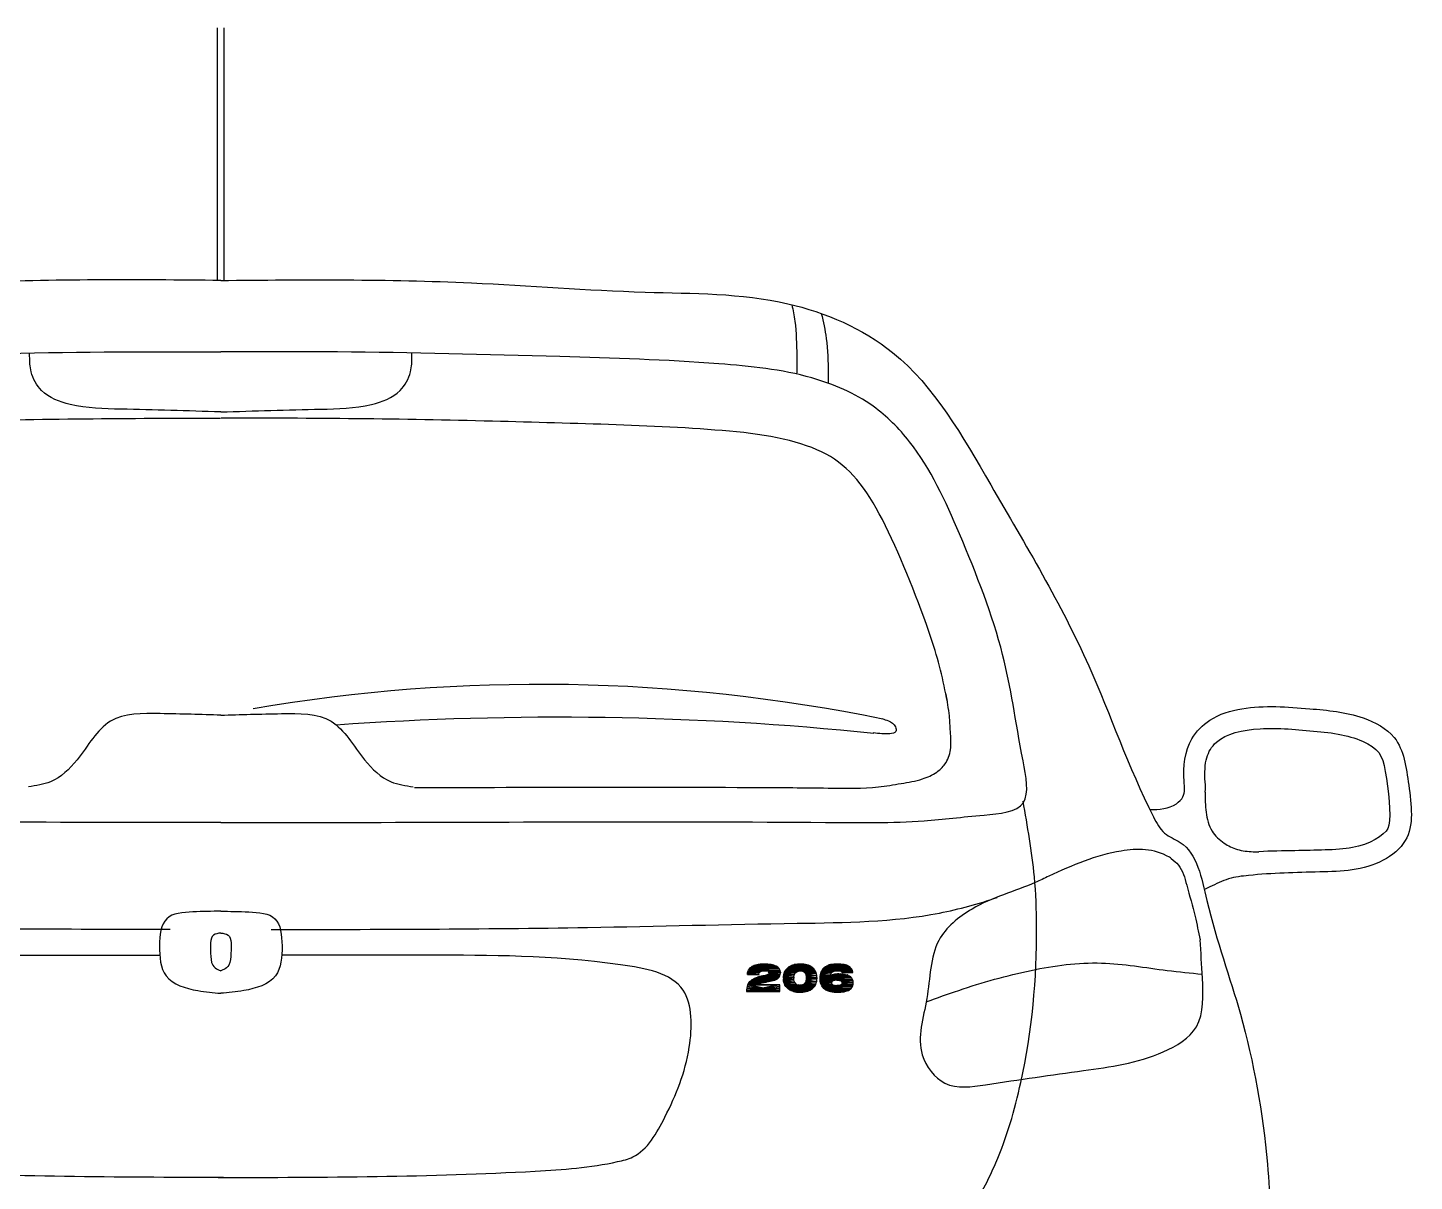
# Model space of a CAD drawing. Header units: millimetres. Extents: x 116290 to 180258, y 22146 to 121276.
# Drawn here: x 125912 to 127091, y 27606 to 28587 of the extents above; entities that cross this region are included whole.
import ezdxf

# ---------------------------------------------------------------- set-up
doc = ezdxf.new("R2010")
doc.units = ezdxf.units.MM

# ---------------------------------------------------------------- blocks, each defined once
blk = doc.blocks.new('A$C2F930911')
for p, q in [((1009.7, 1436.8), (1009.7, 1651.6)), ((1015.5, 1436.8), (1015.5, 1651.6)), ((1460.7, 848.2), (1461, 849.4)), ((1471.5, 849.2), (1460.7, 848.2)), ((1460.7, 848.2), (1471.5, 849.2)), ((1461, 849.4), (1461.5, 850.6)), ((1475.3, 849.9), (1461, 849.4)), ((1461, 849.4), (1475.3, 849.9)), ((1473.7, 849.9), (1461, 849.4)), ((1461, 849.4), (1473.7, 849.9)), ((1472.4, 849.6), (1461, 849.4)), ((1472.4, 849.6), (1461, 849.4)), ((1461, 849.4), (1471.5, 849.2)), ((1461, 849.4), (1471.5, 849.2)), ((1461.5, 850.6), (1462.2, 851.6)), ((1487.9, 851.2), (1461.5, 850.6)), ((1487.9, 851.2), (1461.5, 850.6)), ((1461.5, 850.6), (1488.4, 850.1)), ((1461.5, 850.6), (1488.4, 850.1)), ((1461.5, 850.6), (1475.3, 849.9)), ((1475.3, 849.9), (1461.5, 850.6)), ((1462.2, 851.6), (1463, 852.5)), ((1487.2, 852.2), (1462.2, 851.6)), ((1487.2, 852.2), (1462.2, 851.6)), ((1462.2, 851.6), (1487.9, 851.2)), ((1462.2, 851.6), (1487.9, 851.2)), ((1463, 852.5), (1464, 853.3)), ((1486.3, 853.1), (1463, 852.5)), ((1486.3, 853.1), (1463, 852.5)), ((1463, 852.5), (1487.2, 852.2)), ((1463, 852.5), (1487.2, 852.2)), ((1464.2, 853.5), (1464, 853.3)), ((1464, 853.3), (1486.3, 853.1)), ((1464, 853.3), (1486.3, 853.1)), ((1464.2, 853.5), (1465.2, 854)), ((1485, 853.9), (1464.2, 853.5)), ((1464.2, 853.5), (1485, 853.9)), ((1485.1, 853.8), (1464.2, 853.5)), ((1485.1, 853.8), (1464.2, 853.5)), ((1464.2, 853.5), (1486.3, 853.1)), ((1486.3, 853.1), (1464.2, 853.5)), ((1465.2, 854), (1466.1, 854.4)), ((1484.1, 854.3), (1465.2, 854)), ((1484.1, 854.3), (1465.2, 854)), ((1465.2, 854), (1485, 853.9)), ((1465.2, 854), (1485, 853.9)), ((1466.1, 854.4), (1467.3, 854.8)), ((1483, 854.7), (1466.1, 854.4)), ((1483, 854.7), (1466.1, 854.4)), ((1466.1, 854.4), (1484.1, 854.3)), ((1466.1, 854.4), (1484.1, 854.3)), ((1467.3, 854.8), (1468.5, 855.1)), ((1481.9, 855), (1467.3, 854.8)), ((1481.9, 855), (1467.3, 854.8)), ((1467.3, 854.8), (1483, 854.7)), ((1467.3, 854.8), (1483, 854.7)), ((1468.5, 855.1), (1469.8, 855.4)), ((1480.6, 855.2), (1468.5, 855.1)), ((1480.6, 855.2), (1468.5, 855.1)), ((1468.5, 855.1), (1481.9, 855)), ((1468.5, 855.1), (1481.9, 855)), ((1469.8, 855.4), (1471.3, 855.5)), ((1479.3, 855.4), (1469.8, 855.4)), ((1469.8, 855.4), (1480.6, 855.2)), ((1479.3, 855.4), (1469.8, 855.4)), ((1469.8, 855.4), (1480.6, 855.2)), ((1471.5, 849.2), (1470.6, 848.3)), ((1471.3, 855.5), (1472.8, 855.7)), ((1477.8, 855.6), (1471.3, 855.5)), ((1477.8, 855.6), (1471.3, 855.5)), ((1471.3, 855.5), (1479.3, 855.4)), ((1471.3, 855.5), (1479.3, 855.4)), ((1471.5, 849.2), (1472.4, 849.6)), ((1473.7, 849.9), (1472.4, 849.6)), ((1476.2, 855.7), (1472.8, 855.7)), ((1472.8, 855.7), (1477.8, 855.6)), ((1476.2, 855.7), (1472.8, 855.7)), ((1472.8, 855.7), (1477.8, 855.6)), ((1472.8, 855.7), (1474.5, 855.7)), ((1475.3, 849.9), (1473.7, 849.9)), ((1474.5, 855.7), (1476.2, 855.7)), ((1474.6, 855.7), (1474.5, 855.7)), ((1474.5, 855.7), (1476.2, 855.7)), ((1476.2, 855.7), (1474.6, 855.7)), ((1488.4, 850.1), (1475.3, 849.9)), ((1488.4, 850.1), (1475.3, 849.9)), ((1475.3, 849.9), (1475.6, 849.9)), ((1488.4, 850.1), (1475.6, 849.9)), ((1475.6, 849.9), (1488.4, 850.1)), ((1475.6, 849.9), (1488.6, 848.8)), ((1488.6, 848.8), (1475.6, 849.9)), ((1475.6, 849.9), (1477, 849.8)), ((1477.8, 855.6), (1476.2, 855.7)), ((1477, 849.8), (1488.6, 848.8)), ((1488.6, 848.8), (1477, 849.8)), ((1477, 849.8), (1478.1, 849.5)), ((1479.3, 855.4), (1477.8, 855.6)), ((1478.1, 849.5), (1488.6, 848.8)), ((1488.6, 848.8), (1478.1, 849.5)), ((1478.1, 849.5), (1478.6, 849.2)), ((1478.6, 849.2), (1488.6, 848.8)), ((1478.6, 849.2), (1488.6, 848.8)), ((1479.1, 848.1), (1478.6, 849.2)), ((1480.6, 855.2), (1479.3, 855.4)), ((1481.9, 855), (1480.6, 855.2)), ((1483, 854.7), (1481.9, 855)), ((1484.1, 854.3), (1483, 854.7)), ((1485, 853.9), (1484.1, 854.3)), ((1485, 853.9), (1485.1, 853.8)), ((1486.3, 853.1), (1485.1, 853.8)), ((1487.2, 852.2), (1486.3, 853.1)), ((1487.9, 851.2), (1487.2, 852.2)), ((1488.4, 850.1), (1487.9, 851.2)), ((1488.6, 848.8), (1488.4, 850.1)), ((1492.2, 849), (1492.7, 850.1)), ((1505.4, 849.8), (1492.2, 849)), ((1492.2, 849), (1505.4, 849.8)), ((1504.1, 849.7), (1492.2, 849)), ((1492.2, 849), (1504.1, 849.7)), ((1502.8, 849.3), (1492.2, 849)), ((1502.8, 849.3), (1492.2, 849)), ((1492.7, 850.1), (1493.5, 851.1)), ((1517.7, 850.7), (1492.7, 850.1)), ((1517.7, 850.7), (1492.7, 850.1)), ((1492.7, 850.1), (1505.4, 849.8)), ((1492.7, 850.1), (1518.4, 849.7)), ((1518.4, 849.7), (1492.7, 850.1)), ((1492.7, 850.1), (1505.4, 849.8)), ((1493.5, 851.1), (1494.3, 852)), ((1516.9, 851.7), (1493.5, 851.1)), ((1516.9, 851.7), (1493.5, 851.1)), ((1493.5, 851.1), (1517.7, 850.7)), ((1493.5, 851.1), (1517.7, 850.7)), ((1516, 852.6), (1494.3, 852)), ((1516, 852.6), (1494.3, 852)), ((1494.3, 852), (1494.9, 852.6)), ((1494.3, 852), (1516.9, 851.7)), ((1494.3, 852), (1516.9, 851.7)), ((1494.9, 852.6), (1495.8, 853.3)), ((1515.5, 853), (1494.9, 852.6)), ((1515.5, 853), (1494.9, 852.6)), ((1494.9, 852.6), (1516, 852.6)), ((1494.9, 852.6), (1516, 852.6)), ((1495.8, 853.3), (1496.8, 853.9)), ((1514.6, 853.6), (1495.8, 853.3)), ((1514.6, 853.6), (1495.8, 853.3)), ((1495.8, 853.3), (1515.5, 853)), ((1495.8, 853.3), (1515.5, 853)), ((1496.8, 853.9), (1497.9, 854.4)), ((1513.5, 854.2), (1496.8, 853.9)), ((1513.5, 854.2), (1496.8, 853.9)), ((1496.8, 853.9), (1514.6, 853.6)), ((1496.8, 853.9), (1514.6, 853.6)), ((1497.9, 854.4), (1499, 854.8)), ((1512.4, 854.6), (1497.9, 854.4)), ((1512.4, 854.6), (1497.9, 854.4)), ((1497.9, 854.4), (1513.5, 854.2)), ((1497.9, 854.4), (1513.5, 854.2)), ((1499, 854.8), (1500.3, 855.2)), ((1511.2, 855), (1499, 854.8)), ((1511.2, 855), (1499, 854.8)), ((1499, 854.8), (1512.4, 854.6)), ((1499, 854.8), (1512.4, 854.6)), ((1500.3, 855.2), (1501.7, 855.4)), ((1509.9, 855.3), (1500.3, 855.2)), ((1509.9, 855.3), (1500.3, 855.2)), ((1500.3, 855.2), (1511.2, 855)), ((1500.3, 855.2), (1511.2, 855)), ((1501.7, 855.4), (1503.1, 855.6)), ((1508.5, 855.5), (1501.7, 855.4)), ((1508.5, 855.5), (1501.7, 855.4)), ((1501.7, 855.4), (1509.9, 855.3)), ((1501.7, 855.4), (1509.9, 855.3)), ((1501.8, 848.6), (1502.8, 849.3)), ((1504.1, 849.7), (1502.8, 849.3)), ((1507, 855.7), (1503.1, 855.6)), ((1507, 855.7), (1503.1, 855.6)), ((1503.1, 855.6), (1504.6, 855.7)), ((1503.1, 855.6), (1508.5, 855.5)), ((1503.1, 855.6), (1508.5, 855.5)), ((1505.4, 849.8), (1504.1, 849.7)), ((1504.6, 855.7), (1507, 855.7)), ((1504.6, 855.7), (1507, 855.7)), ((1505.4, 855.7), (1504.6, 855.7)), ((1507, 855.7), (1505.4, 855.7)), ((1505.4, 849.8), (1518.4, 849.7)), ((1518.4, 849.7), (1505.4, 849.8)), ((1505.4, 849.8), (1506, 849.8)), ((1506, 849.8), (1518.4, 849.7)), ((1506, 849.8), (1518.4, 849.7)), ((1507.3, 849.6), (1506, 849.8)), ((1508.5, 855.5), (1507, 855.7)), ((1518.4, 849.7), (1507.3, 849.6)), ((1518.4, 849.7), (1507.3, 849.6)), ((1507.3, 849.6), (1518.9, 848.6)), ((1518.9, 848.6), (1507.3, 849.6)), ((1507.3, 849.6), (1508.5, 849)), ((1509.9, 855.3), (1508.5, 855.5)), ((1511.2, 855), (1509.9, 855.3)), ((1512.4, 854.6), (1511.2, 855)), ((1513.5, 854.2), (1512.4, 854.6)), ((1514.6, 853.6), (1513.5, 854.2)), ((1515.5, 853), (1514.6, 853.6)), ((1516, 852.6), (1515.5, 853)), ((1516.9, 851.7), (1516, 852.6)), ((1517.7, 850.7), (1516.9, 851.7)), ((1518.4, 849.7), (1517.7, 850.7)), ((1518.9, 848.6), (1518.4, 849.7)), ((1523.3, 849.1), (1523.8, 850.2)), ((1537.1, 850), (1523.3, 849.1)), ((1523.3, 849.1), (1537.1, 850)), ((1535.5, 849.9), (1523.3, 849.1)), ((1523.3, 849.1), (1535.5, 849.9)), ((1534.2, 849.6), (1523.3, 849.1)), ((1534.2, 849.6), (1523.3, 849.1)), ((1524.5, 851.3), (1523.8, 850.2)), ((1523.8, 850.2), (1549.9, 850.2)), ((1523.8, 850.2), (1537.1, 850)), ((1537.1, 850), (1523.8, 850.2)), ((1523.8, 850.2), (1549.9, 850.2)), ((1524.5, 851.3), (1525.2, 852.2)), ((1549.3, 851.3), (1524.5, 851.3)), ((1524.5, 851.3), (1549.9, 850.2)), ((1549.3, 851.3), (1524.5, 851.3)), ((1549.9, 850.2), (1524.5, 851.3)), ((1525.2, 852.2), (1525.9, 852.8)), ((1548.6, 852.3), (1525.2, 852.2)), ((1548.6, 852.3), (1525.2, 852.2)), ((1525.2, 852.2), (1549.3, 851.3)), ((1525.2, 852.2), (1549.3, 851.3)), ((1525.9, 852.8), (1526.7, 853.4)), ((1547.7, 853.2), (1525.9, 852.8)), ((1547.7, 853.2), (1525.9, 852.8)), ((1525.9, 852.8), (1548.6, 852.3)), ((1525.9, 852.8), (1548.6, 852.3)), ((1526.7, 853.4), (1527.7, 854)), ((1546.5, 853.9), (1526.7, 853.4)), ((1546.5, 853.9), (1526.7, 853.4)), ((1526.7, 853.4), (1547.7, 853.2)), ((1526.7, 853.4), (1547.7, 853.2)), ((1527.7, 854), (1528.8, 854.4)), ((1546.1, 854.2), (1527.7, 854)), ((1546.1, 854.2), (1527.7, 854)), ((1527.7, 854), (1546.5, 853.9)), ((1527.7, 854), (1546.5, 853.9)), ((1528.8, 854.4), (1529.9, 854.9)), ((1545.1, 854.6), (1528.8, 854.4)), ((1545.1, 854.6), (1528.8, 854.4)), ((1528.8, 854.4), (1546.1, 854.2)), ((1528.8, 854.4), (1546.1, 854.2)), ((1529.9, 854.9), (1531.2, 855.2)), ((1544, 854.9), (1529.9, 854.9)), ((1529.9, 854.9), (1545.1, 854.6)), ((1544, 854.9), (1529.9, 854.9)), ((1529.9, 854.9), (1545.1, 854.6)), ((1531.2, 855.2), (1532.6, 855.4)), ((1542.7, 855.2), (1531.2, 855.2)), ((1531.2, 855.2), (1544, 854.9)), ((1542.7, 855.2), (1531.2, 855.2)), ((1531.2, 855.2), (1544, 854.9)), ((1540, 855.6), (1532.6, 855.4)), ((1532.6, 855.4), (1540, 855.6)), ((1532.6, 855.4), (1534, 855.6)), ((1541.4, 855.4), (1532.6, 855.4)), ((1532.6, 855.4), (1542.7, 855.2)), ((1541.4, 855.4), (1532.6, 855.4)), ((1532.6, 855.4), (1542.7, 855.2)), ((1533.2, 849.1), (1534.2, 849.6)), ((1538.4, 855.7), (1534, 855.6)), ((1538.4, 855.7), (1534, 855.6)), ((1534, 855.6), (1535.6, 855.7)), ((1534, 855.6), (1540, 855.6)), ((1534, 855.6), (1540, 855.6)), ((1535.5, 849.9), (1534.2, 849.6)), ((1537.1, 850), (1535.5, 849.9)), ((1535.6, 855.7), (1538.4, 855.7)), ((1536.8, 855.7), (1535.6, 855.7)), ((1535.6, 855.7), (1538.4, 855.7)), ((1538.4, 855.7), (1536.8, 855.7)), ((1549.9, 850.2), (1537.1, 850)), ((1549.9, 850.2), (1537.1, 850)), ((1537.1, 850), (1537.3, 850)), ((1549.9, 850.2), (1537.3, 850)), ((1537.3, 850), (1549.9, 850.2)), ((1537.3, 850), (1538.8, 849.9)), ((1540, 855.6), (1538.4, 855.7)), ((1549.9, 850.2), (1538.8, 849.9)), ((1538.8, 849.9), (1549.9, 850.2)), ((1538.8, 849.9), (1550.2, 849)), ((1550.2, 849), (1538.8, 849.9)), ((1538.8, 849.9), (1539.9, 849.7)), ((1539.9, 849.7), (1550.2, 849)), ((1550.2, 849), (1539.9, 849.7)), ((1539.9, 849.7), (1540.4, 849.4)), ((1540, 855.6), (1541.4, 855.4)), ((1540.4, 849.4), (1550.2, 849)), ((1541.1, 848.5), (1540.4, 849.4)), ((1540.4, 849.4), (1550.2, 849)), ((1542.7, 855.2), (1541.4, 855.4)), ((1544, 854.9), (1542.7, 855.2)), ((1545.1, 854.6), (1544, 854.9)), ((1546.1, 854.2), (1545.1, 854.6)), ((1546.5, 853.9), (1546.1, 854.2)), ((1547.7, 853.2), (1546.5, 853.9)), ((1548.6, 852.3), (1547.7, 853.2)), ((1549.3, 851.3), (1548.6, 852.3)), ((1549.9, 850.2), (1549.3, 851.3)), ((1550.2, 849), (1549.9, 850.2)), ((1459.7, 832.3), (1487, 837.9)), ((1487, 837.9), (1459.7, 832.3)), ((1460.8, 837.9), (1460.4, 836.6)), ((1460.5, 846.8), (1460.7, 848.2)), ((1470.3, 847), (1460.5, 846.8)), ((1460.5, 846.8), (1470.3, 847)), ((1470.3, 846.9), (1460.5, 846.8)), ((1470.3, 846.9), (1460.5, 846.8)), ((1460.5, 846.8), (1470.3, 846.8)), ((1470.6, 848.3), (1460.7, 848.2)), ((1470.6, 848.3), (1460.7, 848.2)), ((1460.7, 848.2), (1470.3, 847)), ((1460.7, 848.2), (1470.3, 847)), ((1460.8, 837.9), (1461.3, 839)), ((1470.7, 838.9), (1460.8, 837.9)), ((1460.8, 837.9), (1470.7, 838.9)), ((1469.9, 838.4), (1460.8, 837.9)), ((1460.8, 837.9), (1469.9, 838.4)), ((1469.5, 838.1), (1460.8, 837.9)), ((1460.8, 837.9), (1469.5, 838.1)), ((1488.1, 838.1), (1460.8, 837.9)), ((1488.1, 838.1), (1460.8, 837.9)), ((1460.8, 837.9), (1488.1, 832.3)), ((1488.1, 832.3), (1460.8, 837.9)), ((1461.3, 839), (1462, 840)), ((1473.1, 839.7), (1461.3, 839)), ((1461.3, 839), (1473.1, 839.7)), ((1471.7, 839.3), (1461.3, 839)), ((1471.7, 839.3), (1461.3, 839)), ((1461.3, 839), (1470.7, 838.9)), ((1461.3, 839), (1470.7, 838.9)), ((1462, 840), (1462.6, 840.8)), ((1477, 840.5), (1462, 840)), ((1462, 840), (1477, 840.5)), ((1476.6, 840.4), (1462, 840)), ((1462, 840), (1476.6, 840.4)), ((1462, 840), (1473.1, 839.7)), ((1462, 840), (1473.1, 839.7)), ((1474.7, 840), (1462, 840)), ((1474.7, 840), (1462, 840)), ((1462.6, 840.8), (1463.3, 841.5)), ((1480.9, 841.3), (1462.6, 840.8)), ((1462.6, 840.8), (1480.9, 841.3)), ((1479.8, 841), (1462.6, 840.8)), ((1462.6, 840.8), (1479.8, 841)), ((1462.6, 840.8), (1477, 840.5)), ((1478.5, 840.8), (1462.6, 840.8)), ((1478.5, 840.8), (1462.6, 840.8)), ((1462.6, 840.8), (1477, 840.5)), ((1463.3, 841.5), (1464.2, 842.2)), ((1483.8, 842.1), (1463.3, 841.5)), ((1463.3, 841.5), (1483.8, 842.1)), ((1482.3, 841.6), (1463.3, 841.5)), ((1482.3, 841.6), (1463.3, 841.5)), ((1463.3, 841.5), (1480.9, 841.3)), ((1463.3, 841.5), (1480.9, 841.3)), ((1464.2, 842.2), (1465.3, 842.9)), ((1485, 842.6), (1464.2, 842.2)), ((1485, 842.6), (1464.2, 842.2)), ((1464.2, 842.2), (1483.8, 842.1)), ((1464.2, 842.2), (1483.8, 842.1)), ((1465.3, 842.9), (1466.4, 843.5)), ((1486, 843.2), (1465.3, 842.9)), ((1486, 843.2), (1465.3, 842.9)), ((1465.3, 842.9), (1485, 842.6)), ((1465.3, 842.9), (1485, 842.6)), ((1466.4, 843.5), (1467.7, 844)), ((1486.8, 843.8), (1466.4, 843.5)), ((1486.8, 843.8), (1466.4, 843.5)), ((1466.4, 843.5), (1486, 843.2)), ((1466.4, 843.5), (1486, 843.2)), ((1487.5, 844.5), (1467.7, 844)), ((1487.5, 844.5), (1467.7, 844)), ((1467.7, 844), (1469, 844.5)), ((1467.7, 844), (1486.8, 843.8)), ((1467.7, 844), (1486.8, 843.8)), ((1470.6, 845), (1469, 844.5)), ((1469, 844.5), (1487.5, 844.5)), ((1469, 844.5), (1487.5, 844.5)), ((1469.9, 838.4), (1469.5, 838.1)), ((1469.5, 838.1), (1488.1, 838.1)), ((1469.5, 838.1), (1488.1, 838.1)), ((1488.1, 838.1), (1469.5, 838.1)), ((1470.7, 838.9), (1469.9, 838.4)), ((1470.3, 847), (1470.6, 848.3)), ((1470.3, 847), (1470.3, 846.9)), ((1470.3, 846.8), (1470.3, 846.9)), ((1471.2, 845.1), (1470.6, 845)), ((1470.6, 845), (1487.5, 844.5)), ((1487.5, 844.5), (1470.6, 845)), ((1470.7, 838.9), (1471.7, 839.3)), ((1472.3, 845.3), (1471.2, 845.1)), ((1471.2, 845.1), (1487.5, 844.5)), ((1487.5, 844.5), (1471.2, 845.1)), ((1473.1, 839.7), (1471.7, 839.3)), ((1488.1, 845.6), (1472.3, 845.3)), ((1488.1, 845.6), (1472.3, 845.3)), ((1472.3, 845.3), (1473.7, 845.6)), ((1472.3, 845.3), (1487.5, 844.5)), ((1487.5, 844.5), (1472.3, 845.3)), ((1473.1, 839.7), (1474.7, 840)), ((1474.5, 845.8), (1473.7, 845.6)), ((1473.7, 845.6), (1488.1, 845.6)), ((1473.7, 845.6), (1488.1, 845.6)), ((1476.4, 846.3), (1474.5, 845.8)), ((1474.5, 845.8), (1488.1, 845.6)), ((1488.1, 845.6), (1474.5, 845.8)), ((1476.6, 840.4), (1474.7, 840)), ((1477.8, 846.8), (1476.4, 846.3)), ((1476.4, 846.3), (1488.1, 845.6)), ((1488.1, 845.6), (1476.4, 846.3)), ((1477, 840.5), (1476.6, 840.4)), ((1477, 840.5), (1478.5, 840.8)), ((1477.8, 846.8), (1478.7, 847.3)), ((1477.8, 846.8), (1488.1, 845.6)), ((1488.5, 846.8), (1477.8, 846.8)), ((1488.5, 846.8), (1477.8, 846.8)), ((1488.1, 845.6), (1477.8, 846.8)), ((1479.8, 841), (1478.5, 840.8)), ((1479.1, 847.9), (1478.7, 847.3)), ((1478.7, 847.3), (1488.5, 846.8)), ((1478.7, 847.3), (1488.5, 846.8)), ((1488.6, 848.8), (1479.1, 848.1)), ((1479.1, 848.1), (1488.6, 848.8)), ((1488.6, 848.2), (1479.1, 848.1)), ((1488.6, 848.2), (1479.1, 848.1)), ((1479.1, 848.1), (1488.5, 846.8)), ((1488.5, 846.8), (1479.1, 848.1)), ((1479.1, 848.1), (1479.1, 847.9)), ((1479.1, 847.9), (1488.5, 846.8)), ((1488.5, 846.8), (1479.1, 847.9)), ((1480.9, 841.3), (1479.8, 841)), ((1480.9, 841.3), (1482.3, 841.6)), ((1483.8, 842.1), (1482.3, 841.6)), ((1483.8, 842.1), (1485, 842.6)), ((1485, 842.6), (1486, 843.2)), ((1486, 843.2), (1486.8, 843.8)), ((1486.8, 843.8), (1487.5, 844.5)), ((1487.5, 844.5), (1488.1, 845.6)), ((1488.1, 845.6), (1488.5, 846.8)), ((1488.1, 832.3), (1488.1, 838.1)), ((1488.5, 846.8), (1488.6, 848.2)), ((1488.6, 848.8), (1488.6, 848.2)), ((1491.1, 843.7), (1491.2, 845.2)), ((1500, 844.7), (1491.1, 843.7)), ((1491.1, 843.7), (1500, 844.7)), ((1491.1, 843.7), (1500.1, 842.3)), ((1500, 843.7), (1491.1, 843.7)), ((1500, 843.7), (1491.1, 843.7)), ((1500.1, 842.3), (1491.1, 843.7)), ((1491.1, 843.7), (1491.1, 842.8)), ((1491.1, 842.8), (1500.1, 842.3)), ((1491.1, 842.8), (1500.1, 842.3)), ((1491.3, 841.4), (1491.1, 842.8)), ((1491.2, 845.2), (1491.4, 846.6)), ((1500.3, 846.1), (1491.2, 845.2)), ((1500.3, 846.1), (1491.2, 845.2)), ((1491.2, 845.2), (1500, 844.7)), ((1491.2, 845.2), (1500, 844.7)), ((1500.1, 842.3), (1491.3, 841.4)), ((1500.1, 842.3), (1491.3, 841.4)), ((1491.3, 841.4), (1500.4, 841)), ((1491.3, 841.4), (1500.4, 841)), ((1491.6, 840.1), (1491.3, 841.4)), ((1491.4, 846.6), (1491.7, 847.8)), ((1500.7, 847.2), (1491.4, 846.6)), ((1500.7, 847.2), (1491.4, 846.6)), ((1491.4, 846.6), (1500.3, 846.1)), ((1491.4, 846.6), (1500.3, 846.1)), ((1500.4, 841), (1491.6, 840.1)), ((1500.4, 841), (1491.6, 840.1)), ((1491.6, 840.1), (1501, 839.9)), ((1491.6, 840.1), (1501, 839.9)), ((1492, 838.9), (1491.6, 840.1)), ((1491.7, 847.8), (1492.2, 849)), ((1501.8, 848.6), (1491.7, 847.8)), ((1491.7, 847.8), (1501.8, 848.6)), ((1501.5, 848.2), (1491.7, 847.8)), ((1501.5, 848.2), (1491.7, 847.8)), ((1491.7, 847.8), (1500.7, 847.2)), ((1491.7, 847.8), (1500.7, 847.2)), ((1492, 838.9), (1501, 839.9)), ((1501.5, 839.3), (1492, 838.9)), ((1501.5, 839.3), (1492, 838.9)), ((1492, 838.9), (1502.4, 838.4)), ((1492, 838.9), (1502.4, 838.4)), ((1492.5, 837.8), (1492, 838.9)), ((1492.2, 849), (1501.8, 848.6)), ((1492.2, 849), (1501.8, 848.6)), ((1502.4, 838.4), (1492.5, 837.8)), ((1492.5, 837.8), (1502.4, 838.4)), ((1503.6, 837.9), (1492.5, 837.8)), ((1503.6, 837.9), (1492.5, 837.8)), ((1492.5, 837.8), (1504.9, 837.6)), ((1492.5, 837.8), (1504.9, 837.6)), ((1493.2, 836.7), (1492.5, 837.8)), ((1504.9, 837.6), (1493.2, 836.7)), ((1493.2, 836.7), (1504.9, 837.6)), ((1505.4, 837.6), (1493.2, 836.7)), ((1493.2, 836.7), (1505.4, 837.6)), ((1500, 844.7), (1500.3, 846.1)), ((1500, 844.7), (1500, 843.7)), ((1500.1, 842.3), (1500, 843.7)), ((1500.4, 841), (1500.1, 842.3)), ((1500.3, 846.1), (1500.7, 847.2)), ((1501, 839.9), (1500.4, 841)), ((1500.7, 847.2), (1501.5, 848.2)), ((1501, 839.9), (1501.5, 839.3)), ((1501.8, 848.6), (1501.5, 848.2)), ((1502.4, 838.4), (1501.5, 839.3)), ((1502.4, 838.4), (1503.6, 837.9)), ((1504.9, 837.6), (1503.6, 837.9)), ((1504.9, 837.6), (1505.4, 837.6)), ((1506.8, 837.8), (1505.4, 837.6)), ((1505.4, 837.6), (1518.2, 837.3)), ((1505.4, 837.6), (1518.2, 837.3)), ((1508, 838.2), (1506.8, 837.8)), ((1506.8, 837.8), (1518.2, 837.3)), ((1518.2, 837.3), (1506.8, 837.8)), ((1508, 838.2), (1509.1, 838.9)), ((1518.7, 838.4), (1508, 838.2)), ((1518.7, 838.4), (1508, 838.2)), ((1508, 838.2), (1518.2, 837.3)), ((1518.2, 837.3), (1508, 838.2)), ((1508.5, 849), (1518.9, 848.6)), ((1508.5, 849), (1518.9, 848.6)), ((1509.4, 848.2), (1508.5, 849)), ((1509.4, 839.2), (1509.1, 838.9)), ((1509.1, 838.9), (1518.7, 838.4)), ((1509.1, 838.9), (1518.7, 838.4)), ((1518.9, 848.6), (1509.4, 848.2)), ((1518.9, 848.6), (1509.4, 848.2)), ((1509.4, 848.2), (1519.3, 847.4)), ((1519.3, 847.4), (1509.4, 848.2)), ((1509.4, 848.2), (1509.9, 847.6)), ((1509.4, 839.2), (1510.1, 840.2)), ((1519.1, 839.6), (1509.4, 839.2)), ((1519.1, 839.6), (1509.4, 839.2)), ((1509.4, 839.2), (1518.7, 838.4)), ((1518.7, 838.4), (1509.4, 839.2)), ((1509.9, 847.6), (1519.3, 847.4)), ((1509.9, 847.6), (1519.3, 847.4)), ((1510.5, 846.5), (1509.9, 847.6)), ((1510.1, 840.2), (1510.6, 841.4)), ((1519.5, 840.9), (1510.1, 840.2)), ((1519.5, 840.9), (1510.1, 840.2)), ((1510.1, 840.2), (1519.1, 839.6)), ((1510.1, 840.2), (1519.1, 839.6)), ((1519.3, 847.4), (1510.5, 846.5)), ((1519.3, 847.4), (1510.5, 846.5)), ((1510.5, 846.5), (1519.6, 846)), ((1510.5, 846.5), (1519.6, 846)), ((1510.8, 845.2), (1510.5, 846.5)), ((1510.6, 841.4), (1510.8, 842.7)), ((1519.7, 842.3), (1510.6, 841.4)), ((1519.7, 842.3), (1510.6, 841.4)), ((1510.6, 841.4), (1519.5, 840.9)), ((1510.6, 841.4), (1519.5, 840.9)), ((1519.6, 846), (1510.8, 845.2)), ((1519.6, 846), (1510.8, 845.2)), ((1510.8, 845.2), (1519.7, 844.6)), ((1510.8, 845.2), (1519.7, 844.6)), ((1510.9, 843.7), (1510.8, 845.2)), ((1519.8, 843.7), (1510.8, 842.7)), ((1519.8, 843.7), (1510.8, 842.7)), ((1510.8, 842.7), (1510.9, 843.7)), ((1510.8, 842.7), (1519.7, 842.3)), ((1510.8, 842.7), (1519.7, 842.3)), ((1519.7, 844.6), (1510.9, 843.7)), ((1519.7, 844.6), (1510.9, 843.7)), ((1510.9, 843.7), (1519.8, 843.7)), ((1510.9, 843.7), (1519.8, 843.7)), ((1518.2, 837.3), (1518.7, 838.4)), ((1518.7, 838.4), (1519.1, 839.6)), ((1519.3, 847.4), (1518.9, 848.6)), ((1519.1, 839.6), (1519.5, 840.9)), ((1519.6, 846), (1519.3, 847.4)), ((1519.5, 840.9), (1519.7, 842.3)), ((1519.7, 844.6), (1519.6, 846)), ((1519.8, 843.7), (1519.7, 844.6)), ((1519.7, 842.3), (1519.8, 843.7)), ((1522.3, 843.7), (1522.4, 845.2)), ((1548.5, 844.6), (1522.3, 843.7)), ((1522.3, 843.7), (1548.5, 844.6)), ((1549.3, 843.7), (1522.3, 843.7)), ((1522.3, 843.7), (1550, 842.6)), ((1549.3, 843.7), (1522.3, 843.7)), ((1522.3, 843.7), (1550, 842.6)), ((1522.3, 842.4), (1522.3, 843.7)), ((1550, 842.6), (1522.3, 842.4)), ((1550, 842.6), (1522.3, 842.4)), ((1522.3, 842.4), (1536.6, 842)), ((1522.5, 841), (1522.3, 842.4)), ((1522.3, 842.4), (1535, 841.9)), ((1535, 841.9), (1522.3, 842.4)), ((1522.3, 842.4), (1536.6, 842)), ((1522.4, 845.2), (1522.6, 846.6)), ((1531.2, 846), (1522.4, 845.2)), ((1522.4, 845.2), (1531.2, 846)), ((1546.3, 846), (1522.4, 845.2)), ((1522.4, 845.2), (1546.3, 846)), ((1547.3, 845.5), (1522.4, 845.2)), ((1522.4, 845.2), (1547.3, 845.5)), ((1547.4, 845.4), (1522.4, 845.2)), ((1547.4, 845.4), (1522.4, 845.2)), ((1522.4, 845.2), (1548.5, 844.6)), ((1522.4, 845.2), (1548.5, 844.6)), ((1535, 841.9), (1522.5, 841)), ((1522.5, 841), (1535, 841.9)), ((1533.8, 841.7), (1522.5, 841)), ((1522.5, 841), (1533.8, 841.7)), ((1533.2, 841.4), (1522.5, 841)), ((1533.2, 841.4), (1522.5, 841)), ((1522.5, 841), (1532.3, 840.6)), ((1522.8, 839.6), (1522.5, 841)), ((1522.5, 841), (1532.3, 840.6)), ((1522.6, 846.6), (1522.9, 847.9)), ((1531.5, 847), (1522.6, 846.6)), ((1531.5, 847), (1522.6, 846.6)), ((1522.6, 846.6), (1531.2, 846)), ((1522.6, 846.6), (1531.2, 846)), ((1532.3, 840.6), (1522.8, 839.6)), ((1522.8, 839.6), (1532.3, 840.6)), ((1532.1, 839.7), (1522.8, 839.6)), ((1532.1, 839.7), (1522.8, 839.6)), ((1522.8, 839.6), (1532.5, 838.6)), ((1523.2, 838.4), (1522.8, 839.6)), ((1522.8, 839.6), (1532.5, 838.6)), ((1533.2, 849.1), (1522.9, 847.9)), ((1522.9, 847.9), (1533.2, 849.1)), ((1522.9, 847.9), (1523.3, 849.1)), ((1533, 849), (1522.9, 847.9)), ((1522.9, 847.9), (1533, 849)), ((1532.1, 848.2), (1522.9, 847.9)), ((1532.1, 848.2), (1522.9, 847.9)), ((1522.9, 847.9), (1531.5, 847)), ((1522.9, 847.9), (1531.5, 847)), ((1532.5, 838.6), (1523.2, 838.4)), ((1532.5, 838.6), (1523.2, 838.4)), ((1523.2, 838.4), (1533.2, 838)), ((1523.7, 837.3), (1523.2, 838.4)), ((1523.2, 838.4), (1533.2, 838)), ((1523.3, 849.1), (1533.2, 849.1)), ((1523.3, 849.1), (1533.2, 849.1)), ((1533.2, 838), (1523.7, 837.3)), ((1523.7, 837.3), (1533.2, 838)), ((1534.2, 837.6), (1523.7, 837.3)), ((1523.7, 837.3), (1534.2, 837.6)), ((1535.6, 837.5), (1523.7, 837.3)), ((1523.7, 837.3), (1535.6, 837.5)), ((1536.6, 837.4), (1523.7, 837.3)), ((1536.6, 837.4), (1523.7, 837.3)), ((1531.2, 846), (1531.5, 847)), ((1531.2, 846), (1544.1, 846.7)), ((1531.2, 846), (1544.1, 846.7)), ((1532.5, 846.5), (1531.2, 846)), ((1545.3, 846.4), (1531.2, 846)), ((1545.3, 846.4), (1531.2, 846)), ((1531.2, 846), (1546.3, 846)), ((1531.2, 846), (1546.3, 846)), ((1531.5, 847), (1532.1, 848.2)), ((1533, 849), (1532.1, 848.2)), ((1532.3, 840.6), (1532.1, 839.7)), ((1532.5, 838.6), (1532.1, 839.7)), ((1532.3, 840.6), (1533.2, 841.4)), ((1532.5, 846.5), (1542.8, 847)), ((1532.5, 846.5), (1542.8, 847)), ((1533.8, 846.9), (1532.5, 846.5)), ((1544.1, 846.7), (1532.5, 846.5)), ((1544.1, 846.7), (1532.5, 846.5)), ((1533.2, 838), (1532.5, 838.6)), ((1533.2, 849.1), (1533, 849)), ((1533.8, 841.7), (1533.2, 841.4)), ((1533.2, 838), (1534.2, 837.6)), ((1533.8, 846.9), (1541.4, 847.2)), ((1533.8, 846.9), (1541.4, 847.2)), ((1534.5, 847), (1533.8, 846.9)), ((1542.8, 847), (1533.8, 846.9)), ((1542.8, 847), (1533.8, 846.9)), ((1535, 841.9), (1533.8, 841.7)), ((1534.2, 837.6), (1535.6, 837.5)), ((1534.5, 847), (1539.9, 847.3)), ((1534.5, 847), (1539.9, 847.3)), ((1535.8, 847.2), (1534.5, 847)), ((1541.4, 847.2), (1534.5, 847)), ((1541.4, 847.2), (1534.5, 847)), ((1536.6, 842), (1535, 841.9)), ((1535.6, 837.5), (1536.6, 837.4)), ((1535.8, 847.2), (1538.2, 847.4)), ((1535.8, 847.2), (1538.2, 847.4)), ((1537.2, 847.3), (1535.8, 847.2)), ((1539.9, 847.3), (1535.8, 847.2)), ((1539.9, 847.3), (1535.8, 847.2)), ((1550, 842.6), (1536.6, 842)), ((1536.6, 842), (1550, 842.6)), ((1536.6, 842), (1537.6, 842)), ((1538.2, 837.5), (1536.6, 837.4)), ((1536.6, 837.4), (1550.1, 837.1)), ((1550.1, 837.1), (1536.6, 837.4)), ((1538.2, 847.4), (1537.2, 847.3)), ((1550, 842.6), (1537.6, 842)), ((1537.6, 842), (1550, 842.6)), ((1537.6, 842), (1550.4, 841.4)), ((1550.4, 841.4), (1537.6, 842)), ((1537.6, 842), (1539, 841.8)), ((1538.2, 847.4), (1539.9, 847.3)), ((1539.5, 837.8), (1538.2, 837.5)), ((1538.2, 837.5), (1550.1, 837.1)), ((1550.1, 837.1), (1538.2, 837.5)), ((1539, 841.8), (1550.4, 841.4)), ((1550.4, 841.4), (1539, 841.8)), ((1539, 841.8), (1540, 841.4)), ((1540, 838), (1539.5, 837.8)), ((1539.5, 837.8), (1550.1, 837.1)), ((1550.1, 837.1), (1539.5, 837.8)), ((1539.9, 847.3), (1541.4, 847.2)), ((1540, 841.4), (1550.4, 841.4)), ((1540.8, 840.9), (1540, 841.4)), ((1540, 841.4), (1550.4, 841.4)), ((1540, 838), (1541, 838.9)), ((1550.5, 838.4), (1540, 838)), ((1550.5, 838.4), (1540, 838)), ((1540, 838), (1550.1, 837.1)), ((1550.1, 837.1), (1540, 838)), ((1550.4, 841.4), (1540.8, 840.9)), ((1550.4, 841.4), (1540.8, 840.9)), ((1540.8, 840.9), (1550.5, 840.1)), ((1541.2, 839.7), (1540.8, 840.9)), ((1540.8, 840.9), (1550.5, 840.1)), ((1541, 838.9), (1541.2, 839.7)), ((1550.5, 839.7), (1541, 838.9)), ((1550.5, 839.7), (1541, 838.9)), ((1541, 838.9), (1550.5, 838.4)), ((1541, 838.9), (1550.5, 838.4)), ((1550.2, 849), (1541.1, 848.5)), ((1550.2, 849), (1541.1, 848.5)), ((1541.1, 848.5), (1550.3, 848.5)), ((1550.5, 840.1), (1541.2, 839.7)), ((1550.5, 840.1), (1541.2, 839.7)), ((1541.2, 839.7), (1550.5, 839.7)), ((1541.2, 839.7), (1550.5, 839.7)), ((1541.4, 847.2), (1542.8, 847)), ((1542.8, 847), (1544.1, 846.7)), ((1544.1, 846.7), (1545.3, 846.4)), ((1546.3, 846), (1545.3, 846.4)), ((1546.3, 846), (1547.3, 845.5)), ((1547.3, 845.5), (1547.4, 845.4)), ((1548.5, 844.6), (1547.4, 845.4)), ((1548.5, 844.6), (1549.3, 843.7)), ((1550, 842.6), (1549.3, 843.7)), ((1550.4, 841.4), (1550, 842.6)), ((1550.1, 837.1), (1550.5, 838.4)), ((1550.3, 848.5), (1550.2, 849)), ((1550.5, 840.1), (1550.4, 841.4)), ((1550.5, 839.7), (1550.5, 840.1)), ((1550.5, 838.4), (1550.5, 839.7)), ((1459.7, 832.3), (1487.5, 836.6)), ((1487.5, 836.6), (1459.7, 832.3)), ((1459.7, 832.3), (1487.8, 835.3)), ((1487.8, 835.3), (1459.7, 832.3)), ((1459.7, 832.3), (1488, 833.9)), ((1488, 833.9), (1459.7, 832.3)), ((1459.8, 833.9), (1459.7, 832.3)), ((1459.7, 832.3), (1488.1, 832.3)), ((1460, 835.3), (1459.8, 833.9)), ((1459.8, 833.9), (1488.1, 832.3)), ((1488.1, 832.3), (1459.8, 833.9)), ((1460.4, 836.6), (1460, 835.3)), ((1460, 835.3), (1488.1, 832.3)), ((1488.1, 832.3), (1460, 835.3)), ((1460.4, 836.6), (1488.1, 832.3)), ((1488.1, 832.3), (1460.4, 836.6)), ((1518.2, 837.3), (1493.2, 836.7)), ((1518.2, 837.3), (1493.2, 836.7)), ((1493.2, 836.7), (1517.4, 836.3)), ((1493.2, 836.7), (1517.4, 836.3)), ((1494, 835.7), (1493.2, 836.7)), ((1517.4, 836.3), (1494, 835.7)), ((1517.4, 836.3), (1494, 835.7)), ((1494, 835.7), (1516.6, 835.4)), ((1494, 835.7), (1516.6, 835.4)), ((1494.9, 834.9), (1494, 835.7)), ((1516.6, 835.4), (1494.9, 834.9)), ((1516.6, 835.4), (1494.9, 834.9)), ((1494.9, 834.9), (1516, 834.9)), ((1494.9, 834.9), (1516, 834.9)), ((1495.3, 834.5), (1494.9, 834.9)), ((1516, 834.9), (1495.3, 834.5)), ((1516, 834.9), (1495.3, 834.5)), ((1495.3, 834.5), (1515.1, 834.2)), ((1495.3, 834.5), (1515.1, 834.2)), ((1496.3, 833.9), (1495.3, 834.5)), ((1515.1, 834.2), (1496.3, 833.9)), ((1515.1, 834.2), (1496.3, 833.9)), ((1496.3, 833.9), (1514.1, 833.6)), ((1496.3, 833.9), (1514.1, 833.6)), ((1497.4, 833.3), (1496.3, 833.9)), ((1514.1, 833.6), (1497.4, 833.3)), ((1514.1, 833.6), (1497.4, 833.3)), ((1497.4, 833.3), (1513, 833.1)), ((1497.4, 833.3), (1513, 833.1)), ((1498.5, 832.8), (1497.4, 833.3)), ((1513, 833.1), (1498.5, 832.8)), ((1513, 833.1), (1498.5, 832.8)), ((1498.5, 832.8), (1511.8, 832.6)), ((1498.5, 832.8), (1511.8, 832.6)), ((1499.7, 832.4), (1498.5, 832.8)), ((1511.8, 832.6), (1499.7, 832.4)), ((1511.8, 832.6), (1499.7, 832.4)), ((1499.7, 832.4), (1510.6, 832.3)), ((1499.7, 832.4), (1510.6, 832.3)), ((1501, 832.1), (1499.7, 832.4)), ((1510.6, 832.3), (1501, 832.1)), ((1510.6, 832.3), (1501, 832.1)), ((1501, 832.1), (1509.2, 832)), ((1501, 832.1), (1509.2, 832)), ((1502.4, 831.9), (1501, 832.1)), ((1509.2, 832), (1502.4, 831.9)), ((1509.2, 832), (1502.4, 831.9)), ((1502.4, 831.9), (1507.8, 831.8)), ((1502.4, 831.9), (1507.8, 831.8)), ((1503.9, 831.8), (1502.4, 831.9)), ((1507.8, 831.8), (1503.9, 831.8)), ((1503.9, 831.8), (1506.3, 831.8)), ((1507.8, 831.8), (1503.9, 831.8)), ((1503.9, 831.8), (1506.3, 831.8)), ((1505.4, 831.7), (1503.9, 831.8)), ((1506.3, 831.8), (1505.4, 831.7)), ((1506.3, 831.8), (1507.8, 831.8)), ((1507.8, 831.8), (1509.2, 832)), ((1509.2, 832), (1510.6, 832.3)), ((1510.6, 832.3), (1511.8, 832.6)), ((1511.8, 832.6), (1513, 833.1)), ((1513, 833.1), (1514.1, 833.6)), ((1514.1, 833.6), (1515.1, 834.2)), ((1515.1, 834.2), (1516, 834.9)), ((1516, 834.9), (1516.6, 835.4)), ((1516.6, 835.4), (1517.4, 836.3)), ((1517.4, 836.3), (1518.2, 837.3)), ((1523.7, 837.3), (1550.1, 837.1)), ((1524.3, 836.3), (1523.7, 837.3)), ((1523.7, 837.3), (1550.1, 837.1)), ((1550.1, 837.1), (1524.3, 836.3)), ((1550.1, 837.1), (1524.3, 836.3)), ((1524.3, 836.3), (1549.6, 836)), ((1525.1, 835.3), (1524.3, 836.3)), ((1524.3, 836.3), (1549.6, 836)), ((1549.6, 836), (1525.1, 835.3)), ((1549.6, 836), (1525.1, 835.3)), ((1525.1, 835.3), (1548.9, 835)), ((1525.9, 834.5), (1525.1, 835.3)), ((1525.1, 835.3), (1548.9, 835)), ((1548.9, 835), (1525.9, 834.5)), ((1548.9, 835), (1525.9, 834.5)), ((1525.9, 834.5), (1547.9, 834.2)), ((1547.9, 834.2), (1525.9, 834.5)), ((1525.9, 834.5), (1526, 834.5)), ((1526, 834.5), (1547.9, 834.2)), ((1526.9, 833.9), (1526, 834.5)), ((1526, 834.5), (1547.9, 834.2)), ((1547.9, 834.2), (1526.9, 833.9)), ((1547.9, 834.2), (1526.9, 833.9)), ((1526.9, 833.9), (1547.3, 833.7)), ((1527.8, 833.4), (1526.9, 833.9)), ((1526.9, 833.9), (1547.3, 833.7)), ((1547.3, 833.7), (1527.8, 833.4)), ((1547.3, 833.7), (1527.8, 833.4)), ((1527.8, 833.4), (1546.4, 833.2)), ((1528.9, 832.9), (1527.8, 833.4)), ((1527.8, 833.4), (1546.4, 833.2)), ((1546.4, 833.2), (1528.9, 832.9)), ((1546.4, 833.2), (1528.9, 832.9)), ((1528.9, 832.9), (1545.3, 832.8)), ((1530.1, 832.6), (1528.9, 832.9)), ((1528.9, 832.9), (1545.3, 832.8)), ((1545.3, 832.8), (1530.1, 832.6)), ((1545.3, 832.8), (1530.1, 832.6)), ((1530.1, 832.6), (1544.2, 832.5)), ((1531.3, 832.3), (1530.1, 832.6)), ((1530.1, 832.6), (1544.2, 832.5)), ((1544.2, 832.5), (1531.3, 832.3)), ((1544.2, 832.5), (1531.3, 832.3)), ((1531.3, 832.3), (1542.9, 832.1)), ((1532.7, 832), (1531.3, 832.3)), ((1531.3, 832.3), (1542.9, 832.1)), ((1542.9, 832.1), (1532.7, 832)), ((1542.9, 832.1), (1532.7, 832)), ((1532.7, 832), (1541.6, 832)), ((1534.2, 831.8), (1532.7, 832)), ((1532.7, 832), (1541.6, 832)), ((1541.6, 832), (1534.2, 831.8)), ((1541.6, 832), (1534.2, 831.8)), ((1534.2, 831.8), (1540.1, 831.8)), ((1535.8, 831.7), (1534.2, 831.8)), ((1534.2, 831.8), (1540.1, 831.8)), ((1540.1, 831.8), (1535.8, 831.7)), ((1540.1, 831.8), (1535.8, 831.7)), ((1535.8, 831.7), (1538.5, 831.7)), ((1537.4, 831.7), (1535.8, 831.7)), ((1535.8, 831.7), (1538.5, 831.7)), ((1538.5, 831.7), (1537.4, 831.7)), ((1538.5, 831.7), (1540.1, 831.8)), ((1540.1, 831.8), (1541.6, 832)), ((1541.6, 832), (1542.9, 832.1)), ((1542.9, 832.1), (1544.2, 832.5)), ((1544.2, 832.5), (1545.3, 832.8)), ((1545.3, 832.8), (1546.4, 833.2)), ((1546.4, 833.2), (1547.3, 833.7)), ((1547.3, 833.7), (1547.9, 834.2)), ((1547.9, 834.2), (1548.9, 835)), ((1548.9, 835), (1549.6, 836)), ((1549.6, 836), (1550.1, 837.1))]:
    blk.add_line(p, q)
at = {"extrusion": (0, 0, -1)}
for centre, major_axis, start_param, end_param in [((1284.3, -480.5), (0, 1574.2), 6.120959, 6.477274), ((1299.1, -1788), (0, 2853.8), 6.214369, 6.381539)]:
    blk.add_ellipse(centre, major_axis=major_axis, ratio=0.959877, start_param=start_param, end_param=end_param, dxfattribs=at)
for points, knots in [([(1012.6, 1436.8), (941.5, 1437.5), (821, 1438.4), (660.6, 1425), (537.6, 1426.6), (422.5, 1377.1), (352.1, 1251.7), (274, 1122.2), (239.2, 1018.3), (211.4, 965.7), (183.1, 955.6), (171.5, 890.6), (139.9, 806.5), (123.8, 714.9), (118.9, 636.7), (125.1, 599.4), (128.9, 576), (129.3, 573.4)], [0.008634, 0.008634, 0.008634, 0.008634, 0.181303, 0.3013, 0.39993, 0.479009, 0.589575, 0.727068, 0.836337, 0.849545, 0.861929, 0.904502, 0.983167, 1.084001, 1.116534, 1.165757, 1.171776, 1.171776, 1.171776, 1.171776]), ([(1012.6, 1436.8), (1083.7, 1437.5), (1204.2, 1438.4), (1364.6, 1425), (1487.6, 1426.6), (1602.7, 1377.1), (1673.1, 1251.7), (1751.2, 1122.2), (1786, 1018.3), (1813.8, 965.7), (1842.1, 955.6), (1853.7, 890.6), (1885.3, 806.5), (1901.4, 714.9), (1906.3, 636.7), (1900.1, 599.4), (1896.3, 576), (1895.9, 573.4)], [0.008634, 0.008634, 0.008634, 0.008634, 0.181303, 0.3013, 0.39993, 0.479009, 0.589575, 0.727068, 0.836337, 0.849545, 0.861929, 0.904502, 0.983167, 1.084001, 1.116534, 1.165757, 1.171776, 1.171776, 1.171776, 1.171776]), ([(1498.3, 1416.2), (1499.3, 1411.6), (1502.1, 1397.3), (1502.5, 1377.4), (1502.5, 1362.4), (1502.4, 1357.2)], [0.01240899, 0.01240899, 0.01240899, 0.01240899, 0.02347807, 0.04643144, 0.05849894, 0.05849894, 0.05849894, 0.05849894]), ([(1523.4, 1408.7), (1525.1, 1401.7), (1528.7, 1385), (1529.2, 1365), (1529.2, 1352.3), (1529.2, 1349.5)], [0.0065927, 0.0065927, 0.0065927, 0.0065927, 0.02347807, 0.04643144, 0.05303841, 0.05303841, 0.05303841, 0.05303841]), ([(1012.6, 976.1), (971.1, 976.1), (799.3, 976), (604.1, 977.4), (423.7, 975.3), (371.5, 982.1), (321.6, 985.5), (335.7, 1053.9), (344.5, 1122.5), (381.1, 1216.2), (414.6, 1289.8), (460, 1335.5), (516.6, 1359.3), (607.4, 1368.6), (742.1, 1372.6), (883.4, 1376.5), (979.5, 1376.2), (1012.6, 1376.1)], [0.004084, 0.004084, 0.004084, 0.004084, 0.104831, 0.420889, 0.488241, 0.5294, 0.557951, 0.584524, 0.656262, 0.741345, 0.811355, 0.845655, 0.891878, 0.95671, 1.066335, 1.219702, 1.300101, 1.300101, 1.300101, 1.300101]), ([(1012.6, 1325), (984.2, 1325.9), (941.4, 1327.2), (889.9, 1328.1), (860.7, 1339), (850.4, 1357.3), (850, 1368.9), (850, 1374.3), (850, 1375.2)], [0.0073531, 0.0073531, 0.0073531, 0.0073531, 0.0762831, 0.1114553, 0.133116, 0.1474217, 0.1577681, 0.1599339, 0.1599339, 0.1599339, 0.1599339]), ([(1012.6, 976.1), (1054.1, 976.1), (1225.9, 976), (1421, 977.4), (1601.5, 975.3), (1653.7, 982.1), (1703.6, 985.5), (1689.5, 1053.9), (1680.7, 1122.5), (1644.1, 1216.2), (1610.6, 1289.8), (1565.2, 1335.5), (1508.5, 1359.3), (1417.8, 1368.6), (1283.1, 1372.6), (1141.8, 1376.5), (1045.7, 1376.2), (1012.6, 1376.1)], [0.004084, 0.004084, 0.004084, 0.004084, 0.104831, 0.420889, 0.488241, 0.5294, 0.557951, 0.584524, 0.656262, 0.741345, 0.811355, 0.845655, 0.891878, 0.95671, 1.066335, 1.219702, 1.300101, 1.300101, 1.300101, 1.300101]), ([(1012.6, 1325), (1041, 1325.9), (1083.8, 1327.2), (1135.3, 1328.1), (1164.5, 1339), (1174.8, 1357.3), (1175.2, 1368.9), (1175.2, 1374.3), (1175.2, 1375.2)], [0.0073531, 0.0073531, 0.0073531, 0.0073531, 0.0762831, 0.1114553, 0.133116, 0.1474217, 0.1577681, 0.1599339, 0.1599339, 0.1599339, 0.1599339]), ([(394.5, 1078.5), (398.2, 1097.4), (402.1, 1113.8), (418.7, 1163.6), (433.4, 1200), (461.1, 1256.6), (475.2, 1275.7), (513, 1298.4), (541.6, 1304.9), (606.1, 1311.2), (641.5, 1312.8), (711, 1315.3), (746.3, 1316.2), (858.6, 1319.1), (935, 1319.9), (1012.4, 1319.6)], [0.6315649, 0.6315649, 0.6315649, 0.6315649, 0.6833396, 0.6833396, 0.7690032, 0.7690032, 0.8546668, 0.8546668, 0.9403304, 0.9403304, 1.0259939, 1.0259939, 1.1116575, 1.1116575, 1.300101, 1.300101, 1.300101, 1.300101]), ([(1630.7, 1078.5), (1627, 1097.4), (1623.1, 1113.8), (1606.5, 1163.6), (1591.8, 1200), (1564.1, 1256.6), (1550, 1275.7), (1512.2, 1298.4), (1483.6, 1304.9), (1419.1, 1311.2), (1383.7, 1312.8), (1314.2, 1315.3), (1278.9, 1316.2), (1166.6, 1319.1), (1090.2, 1319.9), (1012.8, 1319.6)], [0.6315649, 0.6315649, 0.6315649, 0.6315649, 0.6833396, 0.6833396, 0.7690032, 0.7690032, 0.8546668, 0.8546668, 0.9403304, 0.9403304, 1.0259939, 1.0259939, 1.1116575, 1.1116575, 1.300101, 1.300101, 1.300101, 1.300101]), ([(1530.9, 1005.3), (1544.6, 1005), (1564.9, 1004.6), (1590.9, 1009.2), (1607.9, 1011.8), (1620.8, 1017.6), (1629.9, 1026), (1634.4, 1038.6), (1633.2, 1052.7), (1632.4, 1068.6), (1630.6, 1079.2), (1629.5, 1085.5)], [0, 0, 0, 0, 0.0411531, 0.0605256, 0.0791382, 0.0925239, 0.1021125, 0.1146908, 0.1296375, 0.1422833, 0.1607143, 0.1607143, 0.1607143, 0.1607143]), ([(1802.8, 987), (1810.9, 986.9), (1821.4, 987.8), (1833.2, 998.6), (1830.7, 1019.5), (1833.3, 1044.4), (1855, 1066.3), (1890.6, 1076.7), (1935.2, 1073.1), (1979.4, 1069.2), (2017.6, 1049.1), (2023.1, 1006.4), (2029.1, 964), (1993, 935.3), (1945, 933.8), (1901.4, 932.9), (1869.5, 929), (1857.5, 923), (1850.8, 919.8), (1849.2, 919)], [0.0045061, 0.0045061, 0.0045061, 0.0045061, 0.0233026, 0.029801, 0.0397816, 0.0686076, 0.0859366, 0.1094381, 0.1561766, 0.1934608, 0.2185527, 0.2514799, 0.2882945, 0.3083985, 0.3527379, 0.4018288, 0.4158103, 0.4298949, 0.4339045, 0.4339045, 0.4339045, 0.4339045]), ([(1012.6, 1067.3), (995.9, 1067.8), (964.9, 1068.6), (914.7, 1069.3), (894.8, 1031.6), (871.6, 1009.6), (855.4, 1007.3), (848.9, 1006.3)], [0.0106718, 0.0106718, 0.0106718, 0.0106718, 0.0521772, 0.0869018, 0.1211162, 0.144496, 0.1602328, 0.1602328, 0.1602328, 0.1602328]), ([(1012.6, 1067.3), (1029.3, 1067.8), (1060.3, 1068.6), (1110.4, 1069.3), (1130.4, 1031.6), (1153.6, 1009.6), (1169.8, 1007.3), (1176.3, 1006.3)], [0.0106718, 0.0106718, 0.0106718, 0.0106718, 0.0521772, 0.0869018, 0.1211162, 0.144496, 0.1602328, 0.1602328, 0.1602328, 0.1602328]), ([(1575.1, 1064.3), (1576.9, 1063.7), (1581.2, 1062.4), (1586.5, 1059.3), (1587.7, 1052.1), (1580.7, 1051.3), (1574.8, 1051.4), (1570, 1051.9), (1567.5, 1052.1)], [0, 0, 0, 0, 0.00570984, 0.01343883, 0.01713691, 0.02267805, 0.02944085, 0.03676026, 0.03676026, 0.03676026, 0.03676026]), ([(1849.9, 1001.8), (1850.2, 1005.2), (1850.1, 1008.2), (1849.6, 1015.2), (1849.6, 1018.2), (1850, 1025.1), (1850.5, 1028.3), (1852.8, 1036.4), (1855.2, 1040.4), (1867.8, 1051.7), (1881.5, 1054.9), (1911.8, 1056.6), (1928.8, 1055), (1961.4, 1052), (1976.9, 1049.2), (1999.6, 1036.7), (2001.5, 1030.8), (2006.7, 996.1), (2008.3, 977), (2002.3, 965.1), (1989.3, 957.1), (1961.1, 952.2), (1943.5, 952.6), (1915.9, 951.7), (1906.1, 951.9), (1895.5, 951.1)], [0.0344057, 0.0344057, 0.0344057, 0.0344057, 0.0383356, 0.0383356, 0.0487286, 0.0487286, 0.0591216, 0.0591216, 0.0799075, 0.0799075, 0.1212486, 0.1212486, 0.1625896, 0.1625896, 0.2039307, 0.2039307, 0.2452717, 0.2452717, 0.2866127, 0.2866127, 0.3279538, 0.3279538, 0.3692948, 0.3692948, 0.3942422, 0.3942422, 0.3942422, 0.3942422]), ([(1177.3, 1005.7), (1281.2, 1006), (1385.1, 1006.3), (1511.6, 1005.6), (1531.7, 1005.2), (1551.3, 1005.1)], [0.1380602, 0.1380602, 0.1380602, 0.1380602, 0.3928044, 0.3928044, 0.4400459, 0.4400459, 0.4400459, 0.4400459]), ([(1650.6, 644.5), (1658.1, 658.4), (1676.8, 693.1), (1700.3, 774.5), (1708.2, 857.3), (1705.1, 937.6), (1698.8, 972.8), (1695, 994.2)], [0, 0, 0, 0, 0.045743, 0.1146878, 0.2427275, 0.2832857, 0.3457691, 0.3457691, 0.3457691, 0.3457691]), ([(1849.9, 1001.8), (1849.9, 996.2), (1849.9, 984.8), (1854.1, 968.5), (1865.2, 958.2), (1877.5, 952.3), (1887.8, 951.2), (1893.9, 951.1), (1895.5, 951.1)], [0, 0, 0, 0, 0.01639399, 0.03264502, 0.04685962, 0.05920219, 0.0728903, 0.07753843, 0.07753843, 0.07753843, 0.07753843]), ([(1821.1, 945.3), (1820.6, 945.7), (1807, 954.2), (1769.8, 953.7), (1732.7, 938), (1691.7, 918.3), (1656.7, 909.4), (1615.6, 875.6), (1616.3, 826.8), (1601, 783.3), (1628.1, 747.7), (1681.1, 755.9), (1741.4, 764.5), (1803.2, 772.9), (1849.6, 800.1), (1847.8, 841.7), (1846.3, 865.6), (1845.6, 876.3)], [0.0095296, 0.0095296, 0.0095296, 0.0095296, 0.0110272, 0.0444986, 0.0970085, 0.1072292, 0.154251, 0.1850972, 0.2243518, 0.2618109, 0.2861164, 0.3141594, 0.3822664, 0.4386658, 0.466891, 0.4993028, 0.5248468, 0.5248468, 0.5248468, 0.5248468]), ([(1821.1, 945.3), (1823.3, 943.6), (1830.2, 938.1), (1835, 919.5), (1841, 898.7), (1844.2, 883), (1845.6, 876.3)], [0, 0, 0, 0, 0.00794793, 0.02576238, 0.05234905, 0.07184687, 0.07184687, 0.07184687, 0.07184687]), ([(969.6, 885), (879.9, 885.2), (730.6, 885.4), (541.6, 890.5), (423.8, 891.4), (368.2, 906.9), (352.1, 912.3)], [0, 0, 0, 0, 0.218054, 0.3625377, 0.4608959, 0.5019605, 0.5019605, 0.5019605, 0.5019605]), ([(1055.5, 885), (1145.3, 885.2), (1294.5, 885.4), (1483.6, 890.5), (1601.4, 891.4), (1657, 906.9), (1673.1, 912.3)], [0, 0, 0, 0, 0.218054, 0.3625377, 0.4608959, 0.5019605, 0.5019605, 0.5019605, 0.5019605]), ([(1012.6, 900.6), (1005, 900.5), (989.7, 900.2), (962.6, 898.5), (959.5, 870.1), (962.3, 841.1), (990.1, 832.7), (1006.2, 831.3), (1012.6, 830.8)], [0.006171, 0.006171, 0.006171, 0.006171, 0.0253143, 0.0437286, 0.0622541, 0.0825824, 0.106564, 0.1224936, 0.1224936, 0.1224936, 0.1224936]), ([(1012.6, 900.6), (1020.2, 900.5), (1035.5, 900.2), (1062.6, 898.5), (1065.6, 870.1), (1062.9, 841.1), (1035.1, 832.7), (1019, 831.3), (1012.6, 830.8)], [0.006171, 0.006171, 0.006171, 0.006171, 0.0253143, 0.0437286, 0.0622541, 0.0825824, 0.106564, 0.1224936, 0.1224936, 0.1224936, 0.1224936]), ([(1012.6, 882), (1010.2, 881.8), (1002.7, 880.6), (1004.2, 866.3), (1004, 855.6), (1009.1, 851.2), (1011.7, 850.2), (1012.6, 849.9)], [0.00087116, 0.00087116, 0.00087116, 0.00087116, 0.00613811, 0.01820155, 0.02627269, 0.03084618, 0.0329921, 0.0329921, 0.0329921, 0.0329921]), ([(1012.6, 882), (1015, 881.8), (1022.5, 880.6), (1020.9, 866.3), (1021.2, 855.6), (1016, 851.2), (1013.4, 850.2), (1012.6, 849.9)], [0.00087116, 0.00087116, 0.00087116, 0.00087116, 0.00613811, 0.01820155, 0.02627269, 0.03084618, 0.0329921, 0.0329921, 0.0329921, 0.0329921]), ([(1014.8, 674.2), (924.7, 674.4), (811, 674.7), (693.9, 682.9), (652.1, 693.3), (630.4, 732.3), (611.8, 776.8), (610.9, 845), (715.3, 863.4), (821.2, 863.1), (918.5, 863.1), (960.7, 863.1)], [0, 0, 0, 0, 0.2185446, 0.2756201, 0.2865868, 0.3208661, 0.370008, 0.4080229, 0.4542511, 0.5867639, 0.688006, 0.688006, 0.688006, 0.688006]), ([(1010.4, 674.2), (1100.5, 674.4), (1214.1, 674.7), (1331.3, 682.9), (1373.1, 693.3), (1394.8, 732.3), (1413.4, 776.8), (1414.3, 845), (1309.9, 863.4), (1204, 863.1), (1106.7, 863.1), (1064.5, 863.1)], [0, 0, 0, 0, 0.2185446, 0.2756201, 0.2865868, 0.3208661, 0.370008, 0.4080229, 0.4542511, 0.5867639, 0.688006, 0.688006, 0.688006, 0.688006]), ([(1612.7, 823.6), (1621.8, 826.9), (1651.1, 837.4), (1700.3, 851.5), (1760.5, 859.7), (1808.9, 850.8), (1837.5, 848), (1847.4, 847.1)], [0.016671, 0.016671, 0.016671, 0.016671, 0.0403335, 0.0918942, 0.1405967, 0.1862382, 0.2104791, 0.2104791, 0.2104791, 0.2104791])]:
    blk.add_open_spline(points, degree=3, knots=knots)

msp = doc.modelspace()

# ---------------------------------------------------------------- block references
msp.add_blockref('A$C2F930911', (125063.3, 26934.9))

doc.saveas('drawing.dxf')
